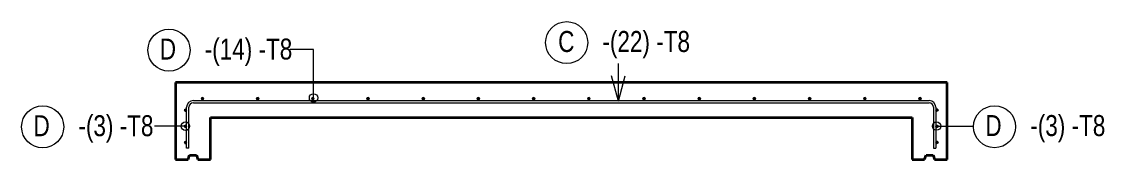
# Model space of a CAD drawing. Header units: millimetres. Extents: x 5559 to 16882, y -798 to 6095.
# Drawn here: x 12098 to 15957, y 5603 to 6095 of the extents above; entities that cross this region are included whole.
import ezdxf

# ---------------------------------------------------------------- set-up
doc = ezdxf.new("R2010")
doc.units = ezdxf.units.MM
for name, color, linetype, lineweight in [('A-WALL', 113, 'Continuous', 18), ('S-RBAR', 171, 'Continuous', 18), ('S-RBAR-IDEN', 171, 'Continuous', 9)]:
    doc.layers.add(name, color=color, linetype=linetype, lineweight=lineweight)
doc.styles.add('Nirmala UI Semilight', font='Nirmala UI Semilight.ttf', dxfattribs={"width": 0.8, "height": 75})

# ---------------------------------------------------------------- blocks, each defined once
blk = doc.blocks.new('M_Rebar Tag1 - ARROW-447343-Elevation Top Copy 1')
at = {"layer": 'S-RBAR-IDEN'}
blk.add_circle((6049.5, 5719), 75, dxfattribs=at)
blk = doc.blocks.new('M_Rebar Tag1 - DOT-447345-Elevation Top Copy 1')
at = {"layer": 'S-RBAR-IDEN'}
blk.add_circle((7916.8, 6019.9), 75, dxfattribs=at)

msp = doc.modelspace()

# ---------------------------------------------------------------- hatches: boundary and pattern name
at = {"layer": 'S-RBAR'}
h = msp.add_hatch(color=256, dxfattribs=at)
edge = h.paths.add_edge_path()
edge.add_arc((12742.63567, 5819.70331), 4, 0, 360)
for points in [[(12743.87174, 5815.89909), (12746.63567, 5819.70331), (12743.87174, 5823.50754), (12739.3996, 5822.05445), (12739.3996, 5817.35217)], [(12940.56404, 5815.89909), (12943.32798, 5819.70331), (12940.56404, 5823.50754), (12936.09191, 5822.05445), (12936.09191, 5817.35217)], [(13137.25635, 5815.89909), (13140.02028, 5819.70331), (13137.25635, 5823.50754), (13132.78422, 5822.05445), (13132.78422, 5817.35217)], [(13333.94866, 5815.89909), (13336.71259, 5819.70331), (13333.94866, 5823.50754), (13329.47652, 5822.05445), (13329.47652, 5817.35217)], [(13530.64097, 5815.89909), (13533.4049, 5819.70331), (13530.64097, 5823.50754), (13526.16883, 5822.05445), (13526.16883, 5817.35217)], [(13727.33327, 5815.89909), (13730.09721, 5819.70331), (13727.33327, 5823.50754), (13722.86114, 5822.05445), (13722.86114, 5817.35217)], [(13924.02558, 5815.89909), (13926.78951, 5819.70331), (13924.02558, 5823.50754), (13919.55345, 5822.05445), (13919.55345, 5817.35217)], [(14120.71789, 5815.89909), (14123.48182, 5819.70331), (14120.71789, 5823.50754), (14116.24575, 5822.05445), (14116.24575, 5817.35217)], [(14317.4102, 5815.89909), (14320.17413, 5819.70331), (14317.4102, 5823.50754), (14312.93806, 5822.05445), (14312.93806, 5817.35217)], [(14514.10251, 5815.89909), (14516.86644, 5819.70331), (14514.10251, 5823.50754), (14509.63037, 5822.05445), (14509.63037, 5817.35217)], [(14710.79481, 5815.89909), (14713.55875, 5819.70331), (14710.79481, 5823.50754), (14706.32268, 5822.05445), (14706.32268, 5817.35217)], [(14907.48712, 5815.89909), (14910.25105, 5819.70331), (14907.48712, 5823.50754), (14903.01499, 5822.05445), (14903.01499, 5817.35217)], [(15104.17943, 5815.89909), (15106.94336, 5819.70331), (15104.17943, 5823.50754), (15099.70729, 5822.05445), (15099.70729, 5817.35217)], [(15300.87174, 5815.89909), (15303.63567, 5819.70331), (15300.87174, 5823.50754), (15296.3996, 5822.05445), (15296.3996, 5817.35217)], [(12684.43112, 5775.37758), (12685.88439, 5779.84966), (12682.08027, 5782.61374), (12678.27594, 5779.84996), (12679.72884, 5775.37777)], [(15360.18866, 5774.61374), (15363.99278, 5777.37782), (15362.53951, 5781.8499), (15357.83723, 5781.84971), (15356.38432, 5777.37752)], [(12684.42881, 5717.59546), (12685.88207, 5722.06753), (12682.07796, 5724.83162), (12678.27362, 5722.06784), (12679.72653, 5717.59564)], [(15360.19098, 5716.83055), (15363.99509, 5719.59464), (15362.54183, 5724.06671), (15357.83955, 5724.06653), (15356.38664, 5719.59433)], [(12684.42649, 5659.81333), (12685.87976, 5664.28541), (12682.07564, 5667.04949), (12678.27131, 5664.28571), (12679.72421, 5659.81352)], [(15360.19329, 5659.04736), (15363.99741, 5661.81145), (15362.54414, 5666.28353), (15357.84186, 5666.28334), (15356.38896, 5661.81114)]]:
    msp.add_hatch(color=256, dxfattribs=at).paths.add_polyline_path(points)
h = msp.add_hatch(color=256, dxfattribs=at)
edge = h.paths.add_edge_path()
edge.add_arc((12939.32798, 5819.70331), 4, 0, 360)
h = msp.add_hatch(color=256, dxfattribs=at)
edge = h.paths.add_edge_path()
edge.add_arc((13136.02028, 5819.70331), 4, 0, 360)
h = msp.add_hatch(color=256, dxfattribs=at)
edge = h.paths.add_edge_path()
edge.add_arc((13332.71259, 5819.70331), 4, 0, 360)
h = msp.add_hatch(color=256, dxfattribs=at)
edge = h.paths.add_edge_path()
edge.add_arc((13529.4049, 5819.70331), 4, 0, 360)
h = msp.add_hatch(color=256, dxfattribs=at)
edge = h.paths.add_edge_path()
edge.add_arc((13726.09721, 5819.70331), 4, 0, 360)
h = msp.add_hatch(color=256, dxfattribs=at)
edge = h.paths.add_edge_path()
edge.add_arc((13922.78951, 5819.70331), 4, 0, 360)
h = msp.add_hatch(color=256, dxfattribs=at)
edge = h.paths.add_edge_path()
edge.add_arc((14119.48182, 5819.70331), 4, 0, 360)
h = msp.add_hatch(color=256, dxfattribs=at)
edge = h.paths.add_edge_path()
edge.add_arc((14316.17413, 5819.70331), 4, 0, 360)
h = msp.add_hatch(color=256, dxfattribs=at)
edge = h.paths.add_edge_path()
edge.add_arc((14512.86644, 5819.70331), 4, 0, 360)
h = msp.add_hatch(color=256, dxfattribs=at)
edge = h.paths.add_edge_path()
edge.add_arc((14709.55875, 5819.70331), 4, 0, 360)
h = msp.add_hatch(color=256, dxfattribs=at)
edge = h.paths.add_edge_path()
edge.add_arc((14906.25105, 5819.70331), 4, 0, 360)
h = msp.add_hatch(color=256, dxfattribs=at)
edge = h.paths.add_edge_path()
edge.add_arc((15102.94336, 5819.70331), 4, 0, 360)
h = msp.add_hatch(color=256, dxfattribs=at)
edge = h.paths.add_edge_path()
edge.add_arc((15299.63567, 5819.70331), 4, 0, 360)
h = msp.add_hatch(color=256, dxfattribs=at)
edge = h.paths.add_edge_path()
edge.add_arc((12682.08011, 5778.61374), 4, 0, 360)
h = msp.add_hatch(color=256, dxfattribs=at)
edge = h.paths.add_edge_path()
edge.add_arc((15360.1885, 5778.61374), 4, 0, 360)
h = msp.add_hatch(color=256, dxfattribs=at)
edge = h.paths.add_edge_path()
edge.add_arc((12682.0778, 5720.83162), 4, 0, 360)
h = msp.add_hatch(color=256, dxfattribs=at)
edge = h.paths.add_edge_path()
edge.add_arc((15360.19082, 5720.83055), 4, 0, 360)
h = msp.add_hatch(color=256, dxfattribs=at)
edge = h.paths.add_edge_path()
edge.add_arc((12682.07548, 5663.04949), 4, 0, 360)
h = msp.add_hatch(color=256, dxfattribs=at)
edge = h.paths.add_edge_path()
edge.add_arc((15360.19313, 5663.04736), 4, 0, 360)

# ---------------------------------------------------------------- linework, layer by layer
at = {"layer": 'A-WALL', "lineweight": 35}
for p, q in [((15396.13431, 5877.79946), (12646.13431, 5877.68925)), ((12646.13431, 5877.68925), (12646.14533, 5602.68925)), ((15396.14533, 5602.79946), (15396.13431, 5877.79946)), ((12771.13932, 5752.69426), (15271.13932, 5752.79445)), ((12771.14533, 5602.69426), (12771.13932, 5752.69426)), ((15271.13932, 5752.79445), (15271.14533, 5602.79445)), ((12646.14533, 5602.68925), (12691.14533, 5602.69106)), ((12691.14533, 5602.69106), (12696.14473, 5617.69126)), ((12696.14473, 5617.69126), (12721.14473, 5617.69226)), ((12721.14473, 5617.69226), (12726.14533, 5602.69246)), ((12726.14533, 5602.69246), (12771.14533, 5602.69426)), ((15271.14533, 5602.79445), (15316.14533, 5602.79625)), ((15316.14533, 5602.79625), (15321.14473, 5617.79645)), ((15321.14473, 5617.79645), (15346.14473, 5617.79745)), ((15346.14473, 5617.79745), (15351.14533, 5602.79765)), ((15351.14533, 5602.79765), (15396.14533, 5602.79946))]:
    msp.add_line(p, q, dxfattribs=at)
at = {"layer": 'S-RBAR'}
for p, q in [((12686.13931, 5642.69299), (12686.13931, 5788.76941)), ((12694.13931, 5642.69299), (12694.13931, 5788.76941)), ((12710.13931, 5812.76941), (15332.13931, 5812.76941)), ((12710.13931, 5804.76941), (15332.13931, 5804.76941)), ((12743.87174, 5823.50754), (12739.3996, 5822.05445)), ((12739.3996, 5822.05445), (12739.3996, 5817.35217)), ((12739.3996, 5817.35217), (12743.87174, 5815.89909)), ((12746.63567, 5819.70331), (12743.87174, 5823.50754)), ((12743.87174, 5815.89909), (12746.63567, 5819.70331)), ((12940.56404, 5823.50754), (12936.09191, 5822.05445)), ((12936.09191, 5822.05445), (12936.09191, 5817.35217)), ((12936.09191, 5817.35217), (12940.56404, 5815.89909)), ((12943.32798, 5819.70331), (12940.56404, 5823.50754)), ((12940.56404, 5815.89909), (12943.32798, 5819.70331)), ((13137.25635, 5823.50754), (13132.78422, 5822.05445)), ((13132.78422, 5822.05445), (13132.78422, 5817.35217)), ((13132.78422, 5817.35217), (13137.25635, 5815.89909)), ((13140.02028, 5819.70331), (13137.25635, 5823.50754)), ((13137.25635, 5815.89909), (13140.02028, 5819.70331)), ((13333.94866, 5823.50754), (13329.47652, 5822.05445)), ((13329.47652, 5822.05445), (13329.47652, 5817.35217)), ((13329.47652, 5817.35217), (13333.94866, 5815.89909)), ((13336.71259, 5819.70331), (13333.94866, 5823.50754)), ((13333.94866, 5815.89909), (13336.71259, 5819.70331)), ((13530.64097, 5823.50754), (13526.16883, 5822.05445)), ((13526.16883, 5822.05445), (13526.16883, 5817.35217)), ((13526.16883, 5817.35217), (13530.64097, 5815.89909)), ((13533.4049, 5819.70331), (13530.64097, 5823.50754)), ((13530.64097, 5815.89909), (13533.4049, 5819.70331)), ((13727.33327, 5823.50754), (13722.86114, 5822.05445)), ((13722.86114, 5822.05445), (13722.86114, 5817.35217)), ((13722.86114, 5817.35217), (13727.33327, 5815.89909)), ((13730.09721, 5819.70331), (13727.33327, 5823.50754)), ((13727.33327, 5815.89909), (13730.09721, 5819.70331)), ((13924.02558, 5823.50754), (13919.55345, 5822.05445)), ((13919.55345, 5822.05445), (13919.55345, 5817.35217)), ((13919.55345, 5817.35217), (13924.02558, 5815.89909)), ((13926.78951, 5819.70331), (13924.02558, 5823.50754)), ((13924.02558, 5815.89909), (13926.78951, 5819.70331)), ((14120.71789, 5823.50754), (14116.24575, 5822.05445)), ((14116.24575, 5822.05445), (14116.24575, 5817.35217)), ((14116.24575, 5817.35217), (14120.71789, 5815.89909)), ((14123.48182, 5819.70331), (14120.71789, 5823.50754)), ((14120.71789, 5815.89909), (14123.48182, 5819.70331)), ((14317.4102, 5823.50754), (14312.93806, 5822.05445)), ((14312.93806, 5822.05445), (14312.93806, 5817.35217)), ((14312.93806, 5817.35217), (14317.4102, 5815.89909)), ((14320.17413, 5819.70331), (14317.4102, 5823.50754)), ((14317.4102, 5815.89909), (14320.17413, 5819.70331)), ((14514.10251, 5823.50754), (14509.63037, 5822.05445)), ((14509.63037, 5822.05445), (14509.63037, 5817.35217)), ((14509.63037, 5817.35217), (14514.10251, 5815.89909)), ((14516.86644, 5819.70331), (14514.10251, 5823.50754)), ((14514.10251, 5815.89909), (14516.86644, 5819.70331)), ((14710.79481, 5823.50754), (14706.32268, 5822.05445)), ((14706.32268, 5822.05445), (14706.32268, 5817.35217)), ((14706.32268, 5817.35217), (14710.79481, 5815.89909)), ((14713.55875, 5819.70331), (14710.79481, 5823.50754)), ((14710.79481, 5815.89909), (14713.55875, 5819.70331)), ((14907.48712, 5823.50754), (14903.01499, 5822.05445)), ((14903.01499, 5822.05445), (14903.01499, 5817.35217)), ((14903.01499, 5817.35217), (14907.48712, 5815.89909)), ((14910.25105, 5819.70331), (14907.48712, 5823.50754)), ((14907.48712, 5815.89909), (14910.25105, 5819.70331)), ((15104.17943, 5823.50754), (15099.70729, 5822.05445)), ((15099.70729, 5822.05445), (15099.70729, 5817.35217)), ((15099.70729, 5817.35217), (15104.17943, 5815.89909)), ((15106.94336, 5819.70331), (15104.17943, 5823.50754)), ((15104.17943, 5815.89909), (15106.94336, 5819.70331)), ((15300.87174, 5823.50754), (15296.3996, 5822.05445)), ((15296.3996, 5822.05445), (15296.3996, 5817.35217)), ((15296.3996, 5817.35217), (15300.87174, 5815.89909)), ((15303.63567, 5819.70331), (15300.87174, 5823.50754)), ((15300.87174, 5815.89909), (15303.63567, 5819.70331)), ((15348.13931, 5788.76941), (15348.13931, 5642.79521)), ((15356.13931, 5788.76941), (15356.13931, 5642.79521)), ((12682.08027, 5782.61374), (12678.27594, 5779.84996)), ((12678.27594, 5779.84996), (12679.72884, 5775.37777)), ((12679.72884, 5775.37777), (12684.43112, 5775.37758)), ((12685.88439, 5779.84966), (12682.08027, 5782.61374)), ((12684.43112, 5775.37758), (12685.88439, 5779.84966)), ((15357.83723, 5781.84971), (15356.38432, 5777.37752)), ((15356.38432, 5777.37752), (15360.18866, 5774.61374)), ((15362.53951, 5781.8499), (15357.83723, 5781.84971)), ((15360.18866, 5774.61374), (15363.99278, 5777.37782)), ((15363.99278, 5777.37782), (15362.53951, 5781.8499)), ((12682.07796, 5724.83162), (12678.27362, 5722.06784)), ((12678.27362, 5722.06784), (12679.72653, 5717.59564)), ((12679.72653, 5717.59564), (12684.42881, 5717.59546)), ((12685.88207, 5722.06753), (12682.07796, 5724.83162)), ((12684.42881, 5717.59546), (12685.88207, 5722.06753)), ((15357.83955, 5724.06653), (15356.38664, 5719.59433)), ((15356.38664, 5719.59433), (15360.19098, 5716.83055)), ((15362.54183, 5724.06671), (15357.83955, 5724.06653)), ((15360.19098, 5716.83055), (15363.99509, 5719.59464)), ((15363.99509, 5719.59464), (15362.54183, 5724.06671)), ((12682.07564, 5667.04949), (12678.27131, 5664.28571)), ((12678.27131, 5664.28571), (12679.72421, 5659.81352)), ((12679.72421, 5659.81352), (12684.42649, 5659.81333)), ((12685.87976, 5664.28541), (12682.07564, 5667.04949)), ((12684.42649, 5659.81333), (12685.87976, 5664.28541)), ((12694.13931, 5642.69299), (12686.13931, 5642.69299)), ((15348.13931, 5642.79521), (15356.13931, 5642.79521)), ((15357.84186, 5666.28334), (15356.38896, 5661.81114)), ((15356.38896, 5661.81114), (15360.19329, 5659.04736)), ((15362.54414, 5666.28353), (15357.84186, 5666.28334)), ((15360.19329, 5659.04736), (15363.99741, 5661.81145)), ((15363.99741, 5661.81145), (15362.54414, 5666.28353))]:
    msp.add_line(p, q, dxfattribs=at)
for centre in [(12742.63567, 5819.70331), (12939.32798, 5819.70331), (13136.02028, 5819.70331), (13332.71259, 5819.70331), (13529.4049, 5819.70331), (13726.09721, 5819.70331), (13922.78951, 5819.70331), (14119.48182, 5819.70331), (14316.17413, 5819.70331), (14512.86644, 5819.70331), (14709.55875, 5819.70331), (14906.25105, 5819.70331), (15102.94336, 5819.70331), (15299.63567, 5819.70331), (12682.08011, 5778.61374), (15360.1885, 5778.61374), (12682.0778, 5720.83162), (15360.19082, 5720.83055), (12682.07548, 5663.04949), (15360.19313, 5663.04736)]:
    msp.add_circle(centre, 4, dxfattribs=at)
for centre, radius, start, end in [((12710.13931, 5788.76941), 24, 90, 180), ((12710.13931, 5788.76941), 16, 90, 180), ((15332.13931, 5788.76941), 24, 0, 90), ((15332.13931, 5788.76941), 16, 360, 90)]:
    msp.add_arc(centre, radius, start, end, dxfattribs=at)
at = {"layer": 'S-RBAR-IDEN'}
for p, q in [((13138.46249, 5995.18596), (13055.43827, 5995.18596)), ((13138.46249, 5822.44202), (13138.46249, 5995.18596)), ((14224.65696, 5810.73494), (14224.65696, 5944.9138)), ((14224.65696, 5810.73494), (14200.54154, 5900.73494)), ((14224.65696, 5810.73494), (14248.77239, 5900.73494)), ((12681.8306, 5721.31624), (12572.02437, 5721.31624)), ((15358.71586, 5721.81909), (15490.34765, 5721.81909))]:
    msp.add_line(p, q, dxfattribs=at)
for centre in [(13138.46249, 5822.44202), (12681.8306, 5721.31624), (15358.71586, 5721.81909)]:
    msp.add_circle(centre, 15, dxfattribs=at)

# ---------------------------------------------------------------- block references
for name, p in [('M_Rebar Tag1 - ARROW-447343-Elevation Top Copy 1', (6573.81513, 273.86972)), ('M_Rebar Tag1 - DOT-447345-Elevation Top Copy 1', (6123.76123, 0)), ('M_Rebar Tag1 - ARROW-447343-Elevation Top Copy 1', (6123.76123, 0)), ('M_Rebar Tag1 - ARROW-447343-Elevation Top Copy 1', (9515.83118, 0.50284))]:
    msp.add_blockref(name, p, dxfattribs=at)

# ---------------------------------------------------------------- texts
at = {"layer": 'S-RBAR-IDEN', "char_height": 75, "attachment_point": 1, "style": 'Nirmala UI Semilight'}
for s, insert, width in [('C', (14010.19491, 6061.41559), 63.49365), ('-(22) -T8', (14167.8903, 6061.41559), 380.9619), ('D', (12590.54288, 6034.38217), 69.2658), ('-(14) -T8', (12750.63827, 6034.38217), 367.49355), ('D', (12140.48899, 5760.51245), 69.2658), ('-(3) -T8', (12300.58437, 5760.51245), 327.0885), ('D', (15532.55894, 5761.0153), 69.2658), ('-(3) -T8', (15692.65432, 5761.0153), 327.0885)]:
    msp.add_mtext(s, dxfattribs=dict(at, insert=insert, width=width))

doc.saveas('drawing.dxf')
